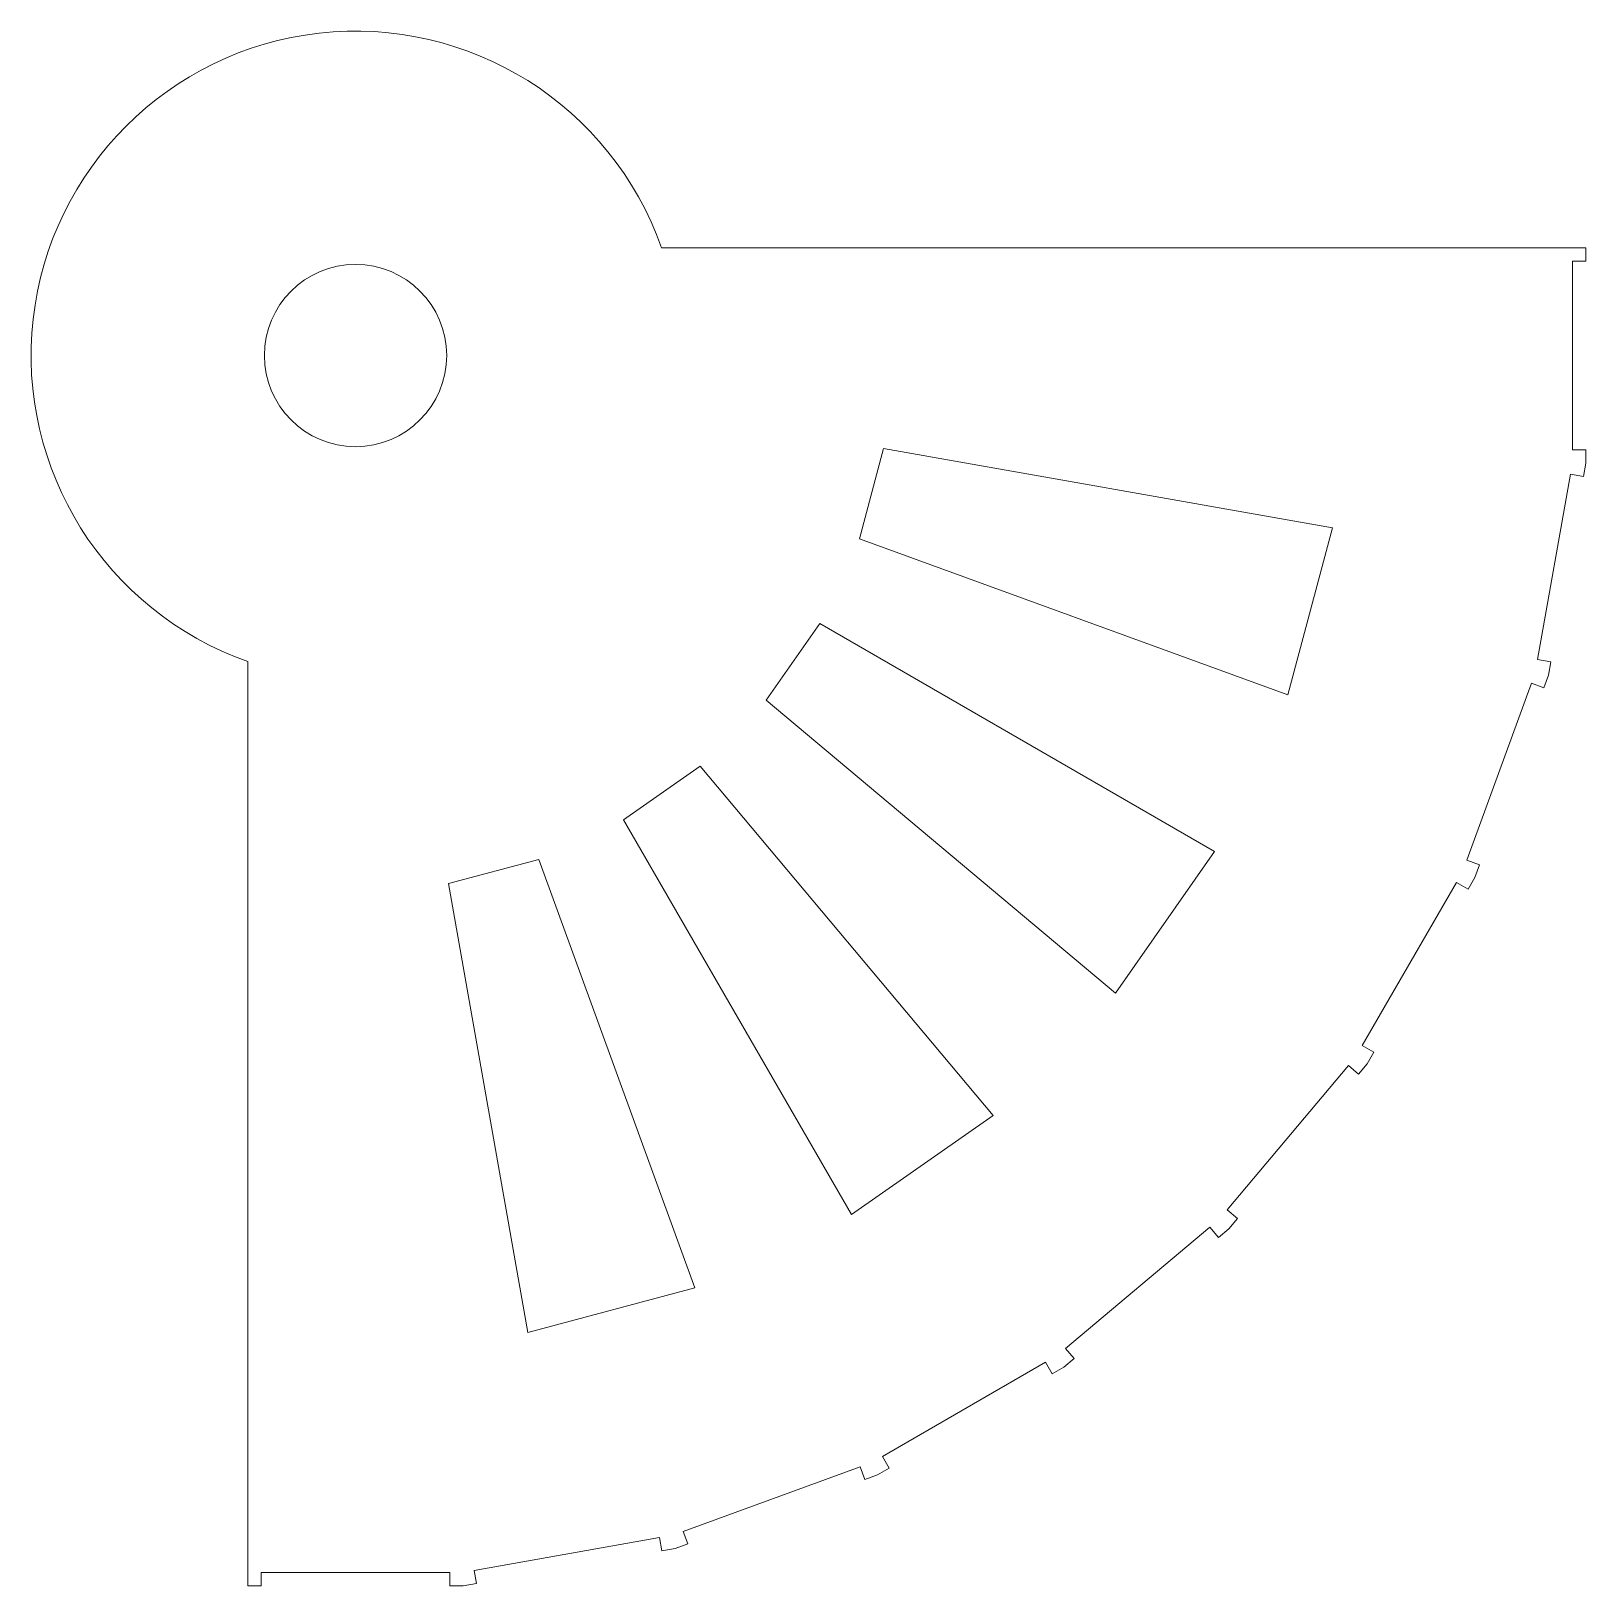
# Model space of a CAD drawing. Header units: millimetres. Extents: x 67.9 to 125.9, y 24.1 to 82.1.
import ezdxf

# ---------------------------------------------------------------- set-up
doc = ezdxf.new("R2010")
doc.units = ezdxf.units.MM
doc.layers.add('cut', color=7, linetype='CONTINUOUS', lineweight=0, true_color=0x000000)

msp = doc.modelspace()

# ---------------------------------------------------------------- linework, layer by layer
at = {"layer": 'cut'}
for p, q in [((125.89, 74.015), (91.415, 74.015)), ((125.89, 74.015), (125.89, 73.515)), ((125.89, 73.515), (125.39, 73.515)), ((125.39, 73.515), (125.39, 66.485)), ((98.794, 63.16), (99.696, 66.527)), ((99.696, 66.527), (116.438, 63.575)), ((125.39, 66.485), (125.89, 66.485)), ((125.89, 66.485), (125.89, 65.985)), ((125.311, 65.58), (124.09, 58.657)), ((125.803, 65.493), (125.311, 65.58)), ((125.89, 65.985), (125.803, 65.493)), ((116.438, 63.575), (114.769, 57.345)), ((114.769, 57.345), (98.794, 63.16)), ((97.321, 60), (95.321, 57.144)), ((112.043, 51.5), (97.321, 60)), ((75.985, 24.11), (75.985, 58.585)), ((124.09, 58.657), (124.582, 58.57)), ((124.496, 58.077), (124.325, 57.608)), ((124.582, 58.57), (124.496, 58.077)), ((123.855, 57.779), (121.45, 51.173)), ((124.325, 57.608), (123.855, 57.779)), ((95.321, 57.144), (108.344, 46.217)), ((92.856, 54.679), (90, 52.679)), ((103.783, 41.656), (92.856, 54.679)), ((90, 52.679), (98.5, 37.957)), ((83.473, 50.304), (86.84, 51.206)), ((86.84, 51.206), (92.655, 35.231)), ((108.344, 46.217), (112.043, 51.5)), ((121.45, 51.173), (121.92, 51.002)), ((121.749, 50.532), (121.499, 50.099)), ((121.92, 51.002), (121.749, 50.532)), ((86.425, 33.562), (83.473, 50.304)), ((121.066, 50.349), (117.551, 44.261)), ((121.499, 50.099), (121.066, 50.349)), ((117.551, 44.261), (117.984, 44.011)), ((117.03, 43.516), (112.511, 38.131)), ((117.413, 43.195), (117.03, 43.516)), ((117.734, 43.578), (117.413, 43.195)), ((117.984, 44.011), (117.734, 43.578)), ((98.5, 37.957), (103.783, 41.656)), ((112.511, 38.131), (112.894, 37.81)), ((112.894, 37.81), (112.573, 37.427)), ((111.869, 37.489), (106.484, 32.97)), ((112.19, 37.106), (111.869, 37.489)), ((112.573, 37.427), (112.19, 37.106)), ((92.655, 35.231), (86.425, 33.562)), ((106.805, 32.587), (106.422, 32.266)), ((106.484, 32.97), (106.805, 32.587)), ((105.739, 32.449), (99.651, 28.934)), ((105.989, 32.016), (105.739, 32.449)), ((106.422, 32.266), (105.989, 32.016)), ((98.827, 28.55), (92.221, 26.145)), ((98.998, 28.08), (98.827, 28.55)), ((99.901, 28.501), (99.468, 28.251)), ((99.651, 28.934), (99.901, 28.501)), ((99.468, 28.251), (98.998, 28.08)), ((92.221, 26.145), (92.392, 25.675)), ((91.343, 25.91), (84.42, 24.689)), ((91.43, 25.418), (91.343, 25.91)), ((92.392, 25.675), (91.923, 25.504)), ((91.923, 25.504), (91.43, 25.418)), ((83.515, 24.61), (76.485, 24.61)), ((76.485, 24.61), (76.485, 24.11)), ((83.515, 24.11), (83.515, 24.61)), ((84.42, 24.689), (84.507, 24.197)), ((76.485, 24.11), (75.985, 24.11)), ((84.015, 24.11), (83.515, 24.11)), ((84.507, 24.197), (84.015, 24.11))]:
    msp.add_line(p, q, dxfattribs=at)
msp.add_circle((80, 70), 3.4, dxfattribs=at)
msp.add_arc((80, 70), 12.1, 19.37844, 250.62156, dxfattribs=at)

doc.saveas('drawing.dxf')
